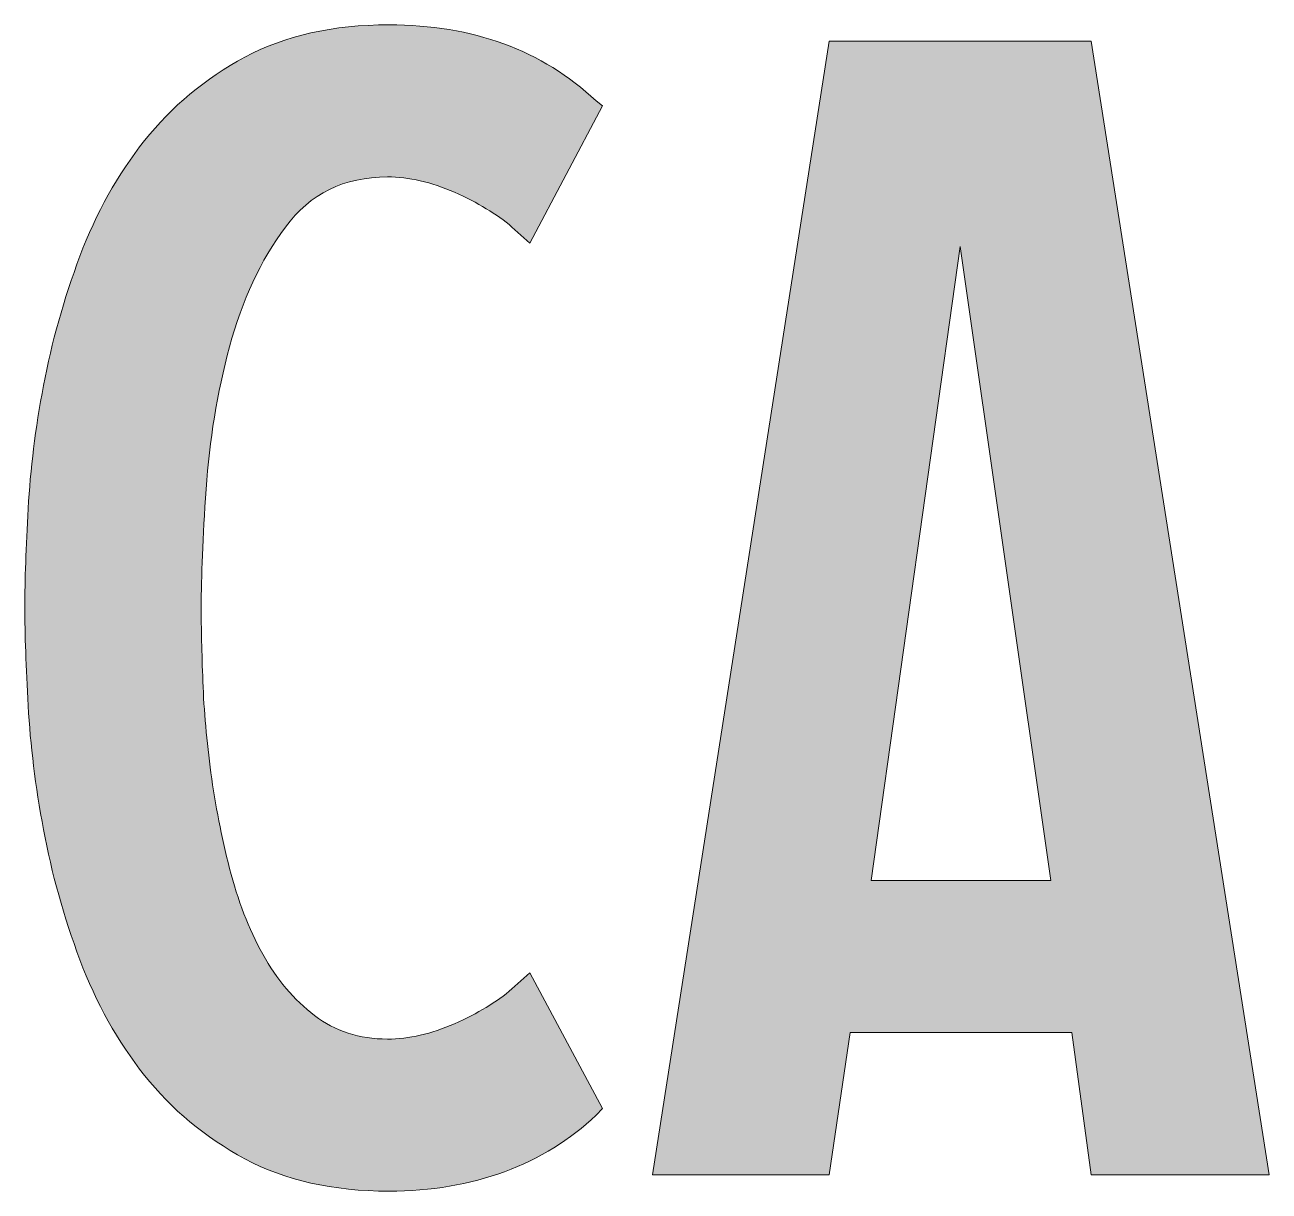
# Model space of a CAD drawing. Header units: inches. Extents: x 35 to 465, y -481 to -19.
# Drawn here: x 44.5 to 163.3, y -480.7 to -369.3 of the extents above; entities that cross this region are included whole.
import ezdxf

# ---------------------------------------------------------------- set-up
doc = ezdxf.new("R2010")
doc.units = ezdxf.units.IN
doc.header["$MEASUREMENT"] = 0
doc.layers.add('Layer 1', color=7, linetype='Continuous')

# ---------------------------------------------------------------- blocks, each defined once
blk = doc.blocks.new('block 22')
at = {"layer": 'Layer 1', "true_color": 0x0b0b0b}
h = blk.add_hatch(color=28, dxfattribs=at)
h.dxf.hatch_style = 2
edge = h.paths.add_edge_path()
edge.add_spline(control_points=[(99.65, -472.82), (99.65, -472.82), (99.03, -473.44), (99.03, -473.44), (96.56, -475.81), (93.65, -477.61), (90.3, -478.84), (86.96, -480.08), (83.28, -480.7), (79.26, -480.7), (73.91, -480.7), (69.32, -479.67), (65.52, -477.61), (61.7, -475.55), (58.51, -472.9), (55.94, -469.65), (53.36, -466.41), (51.31, -462.73), (49.76, -458.61), (48.22, -454.5), (47.06, -450.35), (46.29, -446.18), (45.51, -442.01), (45.03, -438.07), (44.82, -434.36), (44.61, -430.66), (44.51, -427.52), (44.51, -424.94), (44.51, -422.37), (44.61, -419.23), (44.82, -415.52), (45.03, -411.82), (45.51, -407.9), (46.29, -403.78), (47.06, -399.67), (48.22, -395.55), (49.76, -391.43), (51.31, -387.31), (53.36, -383.63), (55.94, -380.39), (58.51, -377.14), (61.7, -374.49), (65.52, -372.43), (69.32, -370.37), (73.91, -369.34), (79.26, -369.34), (87.29, -369.34), (93.88, -371.76), (99.03, -376.6), (99.03, -376.6), (99.65, -377.07), (99.65, -377.07), (99.65, -377.07), (92.7, -390.19), (92.7, -390.19), (92.7, -390.19), (91, -388.65), (91, -388.65), (89.56, -387.41), (87.73, -386.31), (85.52, -385.33), (83.3, -384.35), (81.17, -383.86), (79.11, -383.86), (74.99, -383.86), (71.74, -385.46), (69.38, -388.65), (67.01, -391.84), (65.23, -395.65), (64.05, -400.08), (62.86, -404.51), (62.12, -409.04), (61.81, -413.67), (61.5, -418.3), (61.34, -422.06), (61.34, -424.94), (61.34, -426.9), (61.4, -429.27), (61.5, -432.05), (61.6, -434.83), (61.86, -437.74), (62.27, -440.77), (62.68, -443.81), (63.28, -446.85), (64.05, -449.89), (64.82, -452.92), (65.87, -455.65), (67.21, -458.07), (68.55, -460.49), (70.2, -462.45), (72.16, -463.94), (74.11, -465.43), (76.43, -466.18), (79.11, -466.18), (81.17, -466.18), (83.3, -465.69), (85.52, -464.71), (87.73, -463.74), (89.56, -462.63), (91, -461.39), (91, -461.39), (92.7, -459.85), (92.7, -459.85), (92.7, -459.85), (99.65, -472.82), (99.65, -472.82)], knot_values=[0, 0, 0, 0, 1, 1, 1, 2, 2, 2, 3, 3, 3, 4, 4, 4, 5, 5, 5, 6, 6, 6, 7, 7, 7, 8, 8, 8, 9, 9, 9, 10, 10, 10, 11, 11, 11, 12, 12, 12, 13, 13, 13, 14, 14, 14, 15, 15, 15, 16, 16, 16, 17, 17, 17, 18, 18, 18, 19, 19, 19, 20, 20, 20, 21, 21, 21, 22, 22, 22, 23, 23, 23, 24, 24, 24, 25, 25, 25, 26, 26, 26, 27, 27, 27, 28, 28, 28, 29, 29, 29, 30, 30, 30, 31, 31, 31, 32, 32, 32, 33, 33, 33, 34, 34, 34, 35, 35, 35, 35], degree=3, periodic=1)
h = blk.add_hatch(color=28, dxfattribs=at)
h.dxf.hatch_style = 2
h.paths.add_polyline_path([(121.27, -370.89), (146.29, -370.89), (163.28, -479.15), (146.29, -479.15), (144.43, -465.56), (123.28, -465.56), (121.27, -479.15), (104.43, -479.15)])
h.paths.add_polyline_path([(142.43, -451.04), (133.78, -390.5), (125.28, -451.04)])
at = {"layer": 'Layer 1', "lineweight": 0}
for points in [[(121.27, -370.89), (146.29, -370.89), (163.28, -479.15), (146.29, -479.15), (144.43, -465.56), (123.28, -465.56), (121.27, -479.15), (104.43, -479.15), (121.27, -370.89)], [(142.43, -451.04), (133.78, -390.5), (125.28, -451.04), (142.43, -451.04)]]:
    blk.add_lwpolyline(points, dxfattribs=at)
blk.add_open_spline([(99.65, -472.82), (99.65, -472.82), (99.03, -473.44), (99.03, -473.44), (96.56, -475.81), (93.65, -477.61), (90.3, -478.84), (86.96, -480.08), (83.28, -480.7), (79.26, -480.7), (73.91, -480.7), (69.32, -479.67), (65.52, -477.61), (61.7, -475.55), (58.51, -472.9), (55.94, -469.65), (53.36, -466.41), (51.31, -462.73), (49.76, -458.61), (48.22, -454.5), (47.06, -450.35), (46.29, -446.18), (45.51, -442.01), (45.03, -438.07), (44.82, -434.36), (44.61, -430.66), (44.51, -427.52), (44.51, -424.94), (44.51, -422.37), (44.61, -419.23), (44.82, -415.52), (45.03, -411.82), (45.51, -407.9), (46.29, -403.78), (47.06, -399.67), (48.22, -395.55), (49.76, -391.43), (51.31, -387.31), (53.36, -383.63), (55.94, -380.39), (58.51, -377.14), (61.7, -374.49), (65.52, -372.43), (69.32, -370.37), (73.91, -369.34), (79.26, -369.34), (87.29, -369.34), (93.88, -371.76), (99.03, -376.6), (99.03, -376.6), (99.65, -377.07), (99.65, -377.07), (99.65, -377.07), (92.7, -390.19), (92.7, -390.19), (92.7, -390.19), (91, -388.65), (91, -388.65), (89.56, -387.41), (87.73, -386.31), (85.52, -385.33), (83.3, -384.35), (81.17, -383.86), (79.11, -383.86), (74.99, -383.86), (71.74, -385.46), (69.38, -388.65), (67.01, -391.84), (65.23, -395.65), (64.05, -400.08), (62.86, -404.51), (62.12, -409.04), (61.81, -413.67), (61.5, -418.3), (61.34, -422.06), (61.34, -424.94), (61.34, -426.9), (61.4, -429.27), (61.5, -432.05), (61.6, -434.83), (61.86, -437.74), (62.27, -440.77), (62.68, -443.81), (63.28, -446.85), (64.05, -449.89), (64.82, -452.92), (65.87, -455.65), (67.21, -458.07), (68.55, -460.49), (70.2, -462.45), (72.16, -463.94), (74.11, -465.43), (76.43, -466.18), (79.11, -466.18), (81.17, -466.18), (83.3, -465.69), (85.52, -464.71), (87.73, -463.74), (89.56, -462.63), (91, -461.39), (91, -461.39), (92.7, -459.85), (92.7, -459.85), (92.7, -459.85), (99.65, -472.82), (99.65, -472.82)], degree=3, knots=[0, 0, 0, 0, 1, 1, 1, 2, 2, 2, 3, 3, 3, 4, 4, 4, 5, 5, 5, 6, 6, 6, 7, 7, 7, 8, 8, 8, 9, 9, 9, 10, 10, 10, 11, 11, 11, 12, 12, 12, 13, 13, 13, 14, 14, 14, 15, 15, 15, 16, 16, 16, 17, 17, 17, 18, 18, 18, 19, 19, 19, 20, 20, 20, 21, 21, 21, 22, 22, 22, 23, 23, 23, 24, 24, 24, 25, 25, 25, 26, 26, 26, 27, 27, 27, 28, 28, 28, 29, 29, 29, 30, 30, 30, 31, 31, 31, 32, 32, 32, 33, 33, 33, 34, 34, 34, 35, 35, 35, 35], dxfattribs=at)
blk = doc.blocks.new('block 2')
at = {"layer": 'Layer 1'}
blk.add_blockref('block 22', (0, 0), dxfattribs=at)

msp = doc.modelspace()

# ---------------------------------------------------------------- block references
at = {"layer": 'Layer 1'}
msp.add_blockref('block 2', (0, 0), dxfattribs=at)

doc.saveas('drawing.dxf')
